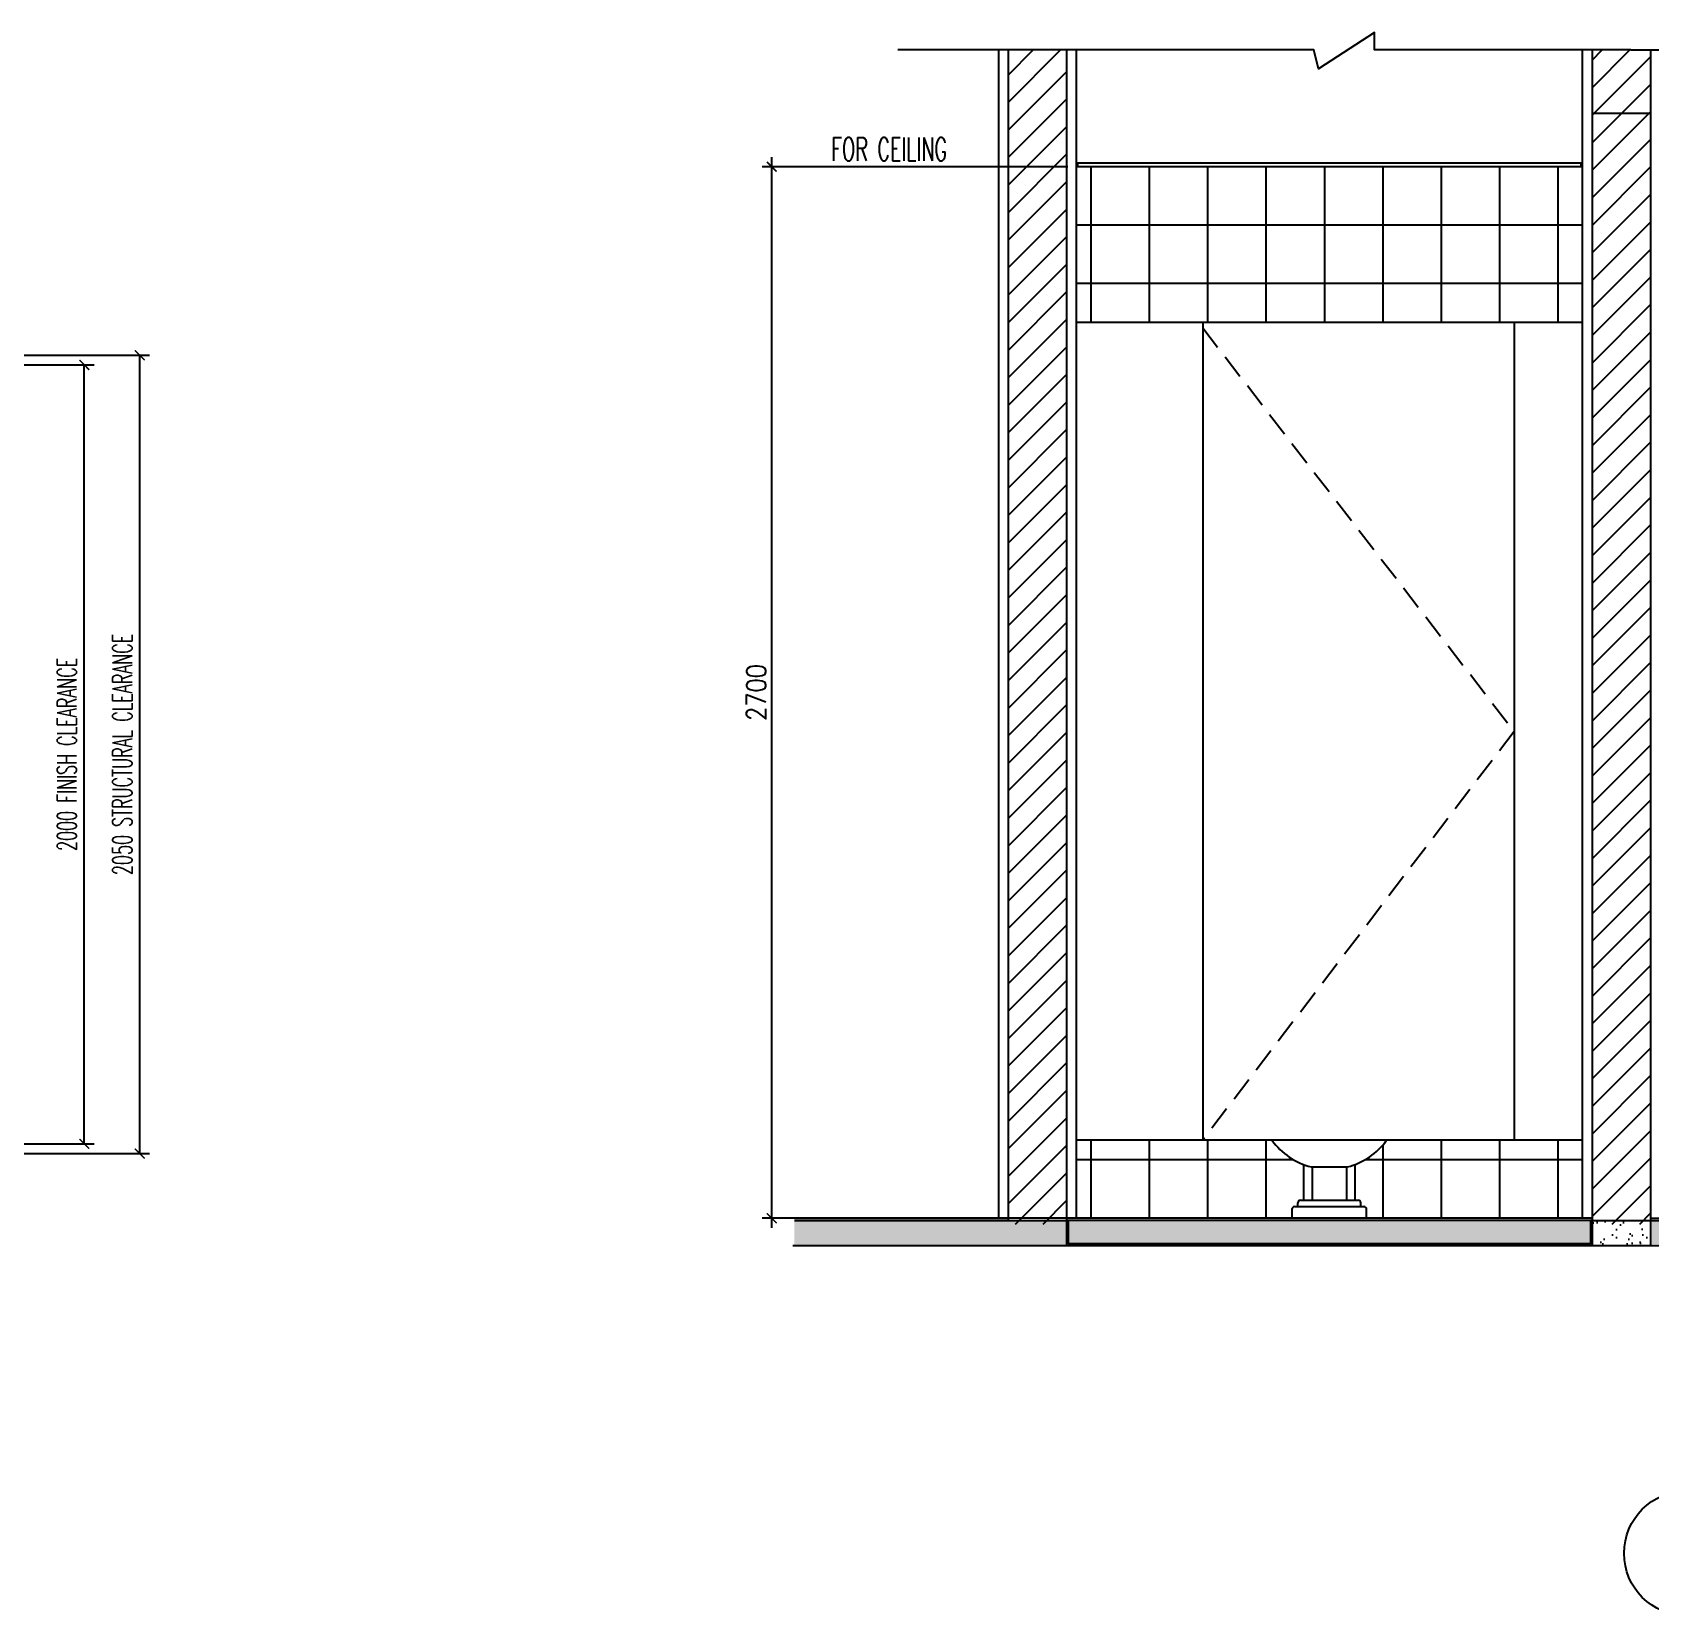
# Model space of a CAD drawing. Extents: x -171191 to -142314, y 196391 to 216316.
# Drawn here: x -162750 to -158593, y 203964 to 208030 of the extents above; entities that cross this region are included whole.
import ezdxf

# ---------------------------------------------------------------- set-up
doc = ezdxf.new("R2010")
doc.units = 0
doc.header["$LTSCALE"] = 500
doc.header["$MEASUREMENT"] = 0
doc.linetypes.add('HIDDEN2', pattern=[0.1875, 0.125, -0.0625])
doc.layers.get('0').update_dxf_attribs({"linetype": 'CONTINUOUS'})
doc.layers.get('DEFPOINTS').update_dxf_attribs({"linetype": 'CONTINUOUS'})
for name, color, linetype in [('A-SFIX', 2, 'CONTINUOUS'), ('Dimout', 4, 'CONTINUOUS'), ('ELE', 3, 'CONTINUOUS'), ('HATCH', 8, 'CONTINUOUS'), ('HatchA', 11, 'CONTINUOUS'), ('PART', 9, 'CONTINUOUS'), ('Plaster', 7, 'CONTINUOUS'), ('Tile', 5, 'CONTINUOUS'), ('TITLE', 1, 'CONTINUOUS'), ('TXT', 2, 'CONTINUOUS'), ('WALL', 6, 'CONTINUOUS'), ('WallPartition', 2, 'CONTINUOUS'), ('Windows', 9, 'CONTINUOUS')]:
    doc.layers.add(name, color=color, linetype=linetype)
doc.styles.add('DIM', font='simplex.shx', dxfattribs={"width": 0.85})
doc.styles.add('ROMANS', font='romans.shx', dxfattribs={"width": 0.6})
doc.dimstyles.new('DIM1-25', dxfattribs={"dimscale": 25, "dimtxt": 2, "dimasz": 1, "dimexe": 1, "dimexo": 1, "dimgap": 0.6, "dimtad": 1, "dimdec": 0, "dimdsep": 46, "dimtxsty": 'DIM', "dimblk1": 'ARCHTICK', "dimblk2": 'ARCHTICK', "dimsah": 1, "dimcen": 0.09, "dimdle": 1, "dimclrd": 256, "dimclrt": 2, "dimadec": 0, "dimazin": 0, "dimtfac": 1, "dimtdec": 0, "dimtix": 1, "dimtmove": 1, "dimatfit": 3, "dimldrblk": 'ARCHTICK', "dimfxl": 0, "dimtvp": 2, "dimtolj": 1, "dimtzin": 0, "dimarcsym": 0})
doc.dimstyles.new('R50', dxfattribs={"dimscale": 0, "dimtxt": 0.06, "dimasz": 0.03, "dimexe": 0.03, "dimexo": 0.03, "dimgap": 0.03, "dimtad": 1, "dimdec": 0, "dimlfac": 1000, "dimzin": 13, "dimdsep": 46, "dimtxsty": 'ROMANS', "dimblk": 'ARCHTICK', "dimcen": 0.09, "dimclrd": 4, "dimclre": 4, "dimclrt": 2, "dimadec": 0, "dimazin": 0, "dimtfac": 1, "dimtdec": 0, "dimtofl": 0, "dimtmove": 2, "dimatfit": 3, "dimldrblk": 'CLOSEDBLANK', "dimfxl": 0, "dimtolj": 1, "dimtzin": 0, "dimarcsym": 0})
pattern_1 = [(37.5, (48302.03, -36782.923), (-1.574834, 48.170594), [0, -38, 0, -42.5, 0, -40.625]), (7.5, (48302.03, -36782.92), (44.244418, 70.553652), [0, -20.5, 0, -34.25, 0, -13.125]), (327.5, (48271.28, -36782.923), (77.8535465, 0.1414763), [0, -12.5, 0, -45, 0, -58.75]), (317.5, (48271.28, -36782.92), (75.153165, 21.941889), [0, -6.25, 0, -29.5, 0, -33.75])]

# ---------------------------------------------------------------- blocks, each defined once
blk = doc.blocks.new('_ARCHTICK')
at = {"color": 0, "linetype": 'ByBlock', "const_width": 0.15}
blk.add_lwpolyline([(-0.5, -0.5), (0.5, 0.5)], dxfattribs=at)
blk = doc.blocks.new('*D91')
at = {"layer": 'DEFPOINTS', "color": 0}
for p in [(-163659.5, 207200.9), (-162474.1, 207200.9), (-163659.5, 205150.9)]:
    blk.add_point(p, dxfattribs=at)
at = {"layer": 'Dimout', "color": 4, "lineweight": -2}
for p, q in [((-163634.5, 207200.9), (-162449.1, 207200.9)), ((-162474.1, 205150.9), (-162474.1, 207200.9)), ((-163634.5, 205150.9), (-162449.1, 205150.9))]:
    blk.add_line(p, q, dxfattribs=at)
at = {"layer": 'Dimout', "color": 4, "lineweight": -2, "xscale": 25, "yscale": 25, "zscale": 25}
for p, rotation in [((-162474.1, 207200.9), 90), ((-162474.1, 205150.9), 270)]:
    blk.add_blockref('_ARCHTICK', p, dxfattribs=dict(at, rotation=rotation))
at = {"layer": 'Dimout', "color": 2, "insert": (-162519.1, 206175.9), "char_height": 50, "attachment_point": 5, "rotation": 90, "style": 'ROMANS'}
blk.add_mtext('\\A1;2050 STRUCTURAL CLEARANCE', dxfattribs=at)
blk = doc.blocks.new('_ClosedBlank')
at = {"color": 0, "linetype": 'ByBlock', "lineweight": -2}
for p, q in [((-1, 0.17), (0, 0)), ((-1, 0.17), (-1, -0.17)), ((0, 0), (-1, -0.17))]:
    blk.add_line(p, q, dxfattribs=at)
blk = doc.blocks.new('*D90')
at = {"layer": 'DEFPOINTS', "color": 0}
for p in [(-163684.5, 207175.9), (-162616.6, 207175.9), (-163684.5, 205175.9)]:
    blk.add_point(p, dxfattribs=at)
at = {"layer": 'Dimout', "color": 4, "lineweight": -2}
for p, q in [((-163659.5, 207175.9), (-162591.6, 207175.9)), ((-162616.6, 205175.9), (-162616.6, 207175.9)), ((-163659.5, 205175.9), (-162591.6, 205175.9))]:
    blk.add_line(p, q, dxfattribs=at)
at = {"layer": 'Dimout', "color": 4, "lineweight": -2, "xscale": 25, "yscale": 25, "zscale": 25}
for p, rotation in [((-162616.6, 207175.9), 90), ((-162616.6, 205175.9), 270)]:
    blk.add_blockref('_ARCHTICK', p, dxfattribs=dict(at, rotation=rotation))
at = {"layer": 'Dimout', "color": 2, "insert": (-162661.6, 206175.9), "char_height": 50, "attachment_point": 5, "rotation": 90, "style": 'ROMANS'}
blk.add_mtext('\\A1;2000 FINISH CLEARANCE', dxfattribs=at)
blk = doc.blocks.new('*D35')
at = {"layer": 'DEFPOINTS', "color": 0}
for p in [(-160850.8, 207684.8), (-160065.1, 207684.8), (-159888.8, 204984.8)]:
    blk.add_point(p, dxfattribs=at)
at = {"layer": 'Dimout', "color": 0, "lineweight": -2}
for p, q in [((-160090.1, 207684.8), (-160875.8, 207684.8)), ((-159913.8, 204984.8), (-160875.8, 204984.8))]:
    blk.add_line(p, q, dxfattribs=at)
at = {"layer": 'Dimout', "lineweight": -2}
blk.add_line((-160850.8, 204959.8), (-160850.8, 207709.8), dxfattribs=at)
at = {"layer": 'Dimout', "lineweight": -2, "xscale": 25, "yscale": 25, "zscale": 25}
for p, rotation in [((-160850.8, 207684.8), 90), ((-160850.8, 204984.8), 270)]:
    blk.add_blockref('_ARCHTICK', p, dxfattribs=dict(at, rotation=rotation))
at = {"layer": 'Dimout', "color": 2, "insert": (-160890.8, 206334.8), "char_height": 50, "attachment_point": 5, "rotation": 90, "style": 'DIM'}
blk.add_mtext('\\A1;2700', dxfattribs=at)

msp = doc.modelspace()

# ---------------------------------------------------------------- hatches: boundary and pattern name
at = {"layer": 'HATCH'}
h = msp.add_hatch(dxfattribs=at)
h.set_pattern_fill('AR-SAND', color=256, scale=25, style=0)
h.set_pattern_definition(pattern_1)
h.paths.add_polyline_path([(-160093.8, 204978.8), (-160792.7, 204978.8), (-160792.7, 204914.8), (-160093.8, 204914.8)])
h.paths.add_polyline_path([(-158747.8, 204978.8), (-160089.8, 204978.8), (-160089.8, 204918.8), (-158747.8, 204918.8)])
h.paths.add_polyline_path([(-155693.8, 204978.8), (-158589.8, 204978.8), (-158589.8, 204918.8), (-155693.8, 204918.8)])
h.paths.add_polyline_path([(-154894.9, 204978.8), (-155391.8, 204978.8), (-155391.8, 204954.8), (-155643.8, 204954.8), (-155643.8, 204914.8), (-154894.9, 204914.8)])
h = msp.add_hatch(dxfattribs=at)
h.set_pattern_fill('AR-SAND', color=256, scale=25, style=0)
h.set_pattern_definition(pattern_1)
h.paths.add_polyline_path([(-158593.8, 204914.8), (-158593.8, 204978.8), (-158743.8, 204978.8), (-158743.8, 204914.8)])
at = {"layer": 'HatchA'}
h = msp.add_hatch(dxfattribs=at)
h.set_pattern_fill('ANSI31', color=256, scale=400, style=0)
h.set_pattern_definition([(45, (29016.19, 23403.8), (-35.355339, 35.355339), [])])
h.paths.add_polyline_path([(-160093.8, 207984.8), (-160243.8, 207984.8), (-160243.8, 204969.8), (-160093.8, 204969.8)])
h = msp.add_hatch(dxfattribs=at)
h.set_pattern_fill('ANSI31', color=256, scale=400, style=0)
h.set_pattern_definition([(45, (29596.43, -15095.9), (-35.355339, 35.355339), [])])
h.paths.add_polyline_path([(-158593.8, 207822.4), (-158743.8, 207822.4), (-158743.8, 204969.8), (-158593.8, 204969.8)])
h.paths.add_polyline_path([(-158593.8, 207984.8), (-158643.8, 207984.8), (-158743.8, 207984.8), (-158743.8, 207822.4), (-158593.8, 207822.4)])

# ---------------------------------------------------------------- linework, layer by layer
msp.add_line((-160065.1, 207694.8), (-158768.8, 207694.8))
at = {"layer": 'A-SFIX'}
for p, q in [((-159484.7, 205122.6, 658.7), (-159484.7, 205030.9, 658.7)), ((-159465.5, 205116.5, 658.7), (-159372.1, 205116.5, 658.7)), ((-159462.7, 205116.5, 658.7), (-159462.7, 205030.9, 658.7)), ((-159374.9, 205116.5, 658.7), (-159374.9, 205030.9, 658.7)), ((-159352.9, 205122.6, 658.7), (-159352.9, 205030.9, 658.7)), ((-159508, 205014.4, 658.7), (-159329.6, 205014.4, 658.7)), ((-159499.6, 205014.4, 658.7), (-159499.6, 205024.3, 658.7)), ((-159493, 205030.9, 658.7), (-159344.6, 205030.9, 658.7)), ((-159338, 205014.4, 658.7), (-159338, 205024.3, 658.7)), ((-159514.5, 204984.8, 658.7), (-159514.5, 205007.9, 658.7)), ((-159323.1, 204984.8), (-159514.5, 204984.8)), ((-159323.1, 204984.8, 658.7), (-159323.1, 205007.9, 658.7))]:
    msp.add_line(p, q, dxfattribs=at)
for centre, radius, start, end in [((-159421.9, 205288.9, 658.7), 177.8, 215.8375, 255.8207), ((-159415.7, 205288.9, 658.7), 177.8, 284.1793, 324.1625), ((-159508, 205007.9, 658.7), 6.59, 90, 180), ((-159493, 205024.3, 658.7), 6.59, 90, 180), ((-159344.6, 205024.3, 658.7), 6.59, 0, 90), ((-159329.6, 205007.9, 658.7), 6.59, 0, 90)]:
    msp.add_arc(centre, radius, start, end, dxfattribs=at)
at = {"layer": 'ELE'}
for points in [[(-158643.8, 207984.8), (-159302.9, 207984.8), (-159302.9, 208030), (-159446.3, 207936.5), (-159458.2, 207984.8), (-159571.3, 207984.8), (-160526.9, 207984.8)], [(-158643.8, 207984.8), (-157168.5, 207984.8), (-157168.5, 208030), (-157025.1, 207936.5), (-157013.3, 207984.8), (-156900.1, 207984.8), (-154970.4, 207984.8)]]:
    msp.add_lwpolyline(points, dxfattribs=at)
at = {"layer": 'PART', "linetype": 'ByBlock'}
for p, q in [((-158768.8, 207284.8), (-160068.8, 207284.8)), ((-159743.8, 207284.8), (-159743.8, 205184.8)), ((-158943.8, 207284.8), (-158943.8, 205184.8)), ((-158768.8, 205184.8), (-160068.8, 205184.8))]:
    msp.add_line(p, q, dxfattribs=at)
at = {"layer": 'PART', "linetype": 'HIDDEN2'}
msp.add_lwpolyline([(-159743.8, 207271.2), (-158943.8, 206234.8), (-159743.8, 205184.8)], dxfattribs=at)
at = {"layer": 'Plaster'}
for p, q in [((-160268.8, 207984.8), (-160268.8, 204984.8)), ((-160068.8, 207984.8), (-160068.8, 204984.8)), ((-158768.8, 207984.8), (-158768.8, 204984.8)), ((-160065.1, 207694.8), (-160065.1, 207684.8)), ((-160065.1, 207694.8), (-160065.1, 207684.8)), ((-158772.5, 207694.8), (-158772.5, 207684.8)), ((-158772.5, 207694.8), (-158772.5, 207684.8)), ((-160792.7, 204984.8), (-160243.8, 204984.8)), ((-158743.8, 204984.8), (-160093.8, 204984.8)), ((-158743.8, 204978.8), (-160093.8, 204978.8)), ((-158593.8, 204984.8), (-155643.8, 204984.8)), ((-158593.8, 204978.8), (-155643.8, 204978.8))]:
    msp.add_line(p, q, dxfattribs=at)
at = {"layer": 'Tile'}
for p, q in [((-158768.8, 207684.8), (-160068.8, 207684.8)), ((-160031.3, 207684.8), (-160031.3, 207284.8)), ((-159881.3, 207684.8), (-159881.3, 207284.8)), ((-159731.3, 207684.8), (-159731.3, 207284.8)), ((-159581.3, 207684.8), (-159581.3, 207284.8)), ((-159431.3, 207684.8), (-159431.3, 207284.8)), ((-159281.3, 207684.8), (-159281.3, 207284.8)), ((-159131.3, 207684.8), (-159131.3, 207284.8)), ((-158981.3, 207684.8), (-158981.3, 207284.8)), ((-158831.3, 207684.8), (-158831.3, 207284.8)), ((-158768.8, 207534.8), (-160068.8, 207534.8)), ((-158768.8, 207384.8), (-160068.8, 207384.8)), ((-160031.3, 205184.8), (-160031.3, 204984.8)), ((-159881.3, 205184.8), (-159881.3, 204984.8)), ((-159731.3, 205184.8), (-159731.3, 204984.8)), ((-159581.3, 205184.8), (-159581.3, 204984.8)), ((-159131.3, 205184.8), (-159131.3, 204984.8)), ((-158981.3, 205184.8), (-158981.3, 204984.8)), ((-158831.3, 205184.8), (-158831.3, 204984.8)), ((-159281.3, 205172.5), (-159281.3, 204984.8)), ((-159510.6, 205134.8), (-160068.8, 205134.8)), ((-158768.8, 205134.8), (-159327, 205134.8))]:
    msp.add_line(p, q, dxfattribs=at)
at = {"layer": 'TITLE', "color": 6}
msp.add_circle((-158501.5, 204124.2), 160, dxfattribs=at)
at = {"layer": 'WALL'}
for p, q in [((-160243.8, 207984.8), (-160243.8, 204978.8)), ((-160093.8, 207984.8), (-160093.8, 204914.8)), ((-158743.8, 207984.8), (-158743.8, 204914.8)), ((-158593.8, 207984.8), (-158593.8, 204914.8)), ((-160792.7, 204978.8), (-160093.8, 204978.8)), ((-160089.8, 204978.8), (-160089.8, 204918.8)), ((-158747.8, 204978.8), (-158747.8, 204918.8)), ((-158743.8, 204978.8), (-158593.8, 204978.8)), ((-160796.8, 204914.8), (-154893.4, 204914.8)), ((-158747.8, 204918.8), (-160089.8, 204918.8))]:
    msp.add_line(p, q, dxfattribs=at)
at = {"layer": 'WallPartition', "linetype": 'HIDDEN2', "const_width": 2}
msp.add_lwpolyline([(-160091.8, 204978.8), (-160091.8, 204916.8), (-158745.8, 204916.8), (-158745.8, 204978.8)], dxfattribs=at)
at = {"layer": 'Windows'}
for p, q in [((-158743.8, 207822.4), (-158593.8, 207822.4)), ((-158743.8, 204978.8), (-160093.8, 204978.8))]:
    msp.add_line(p, q, dxfattribs=at)

# ---------------------------------------------------------------- texts
at = {"layer": 'TXT', "style": 'ROMANS', "width": 0.6}
msp.add_text('FOR CEILING', height=60, dxfattribs=at).set_placement((-160698.2, 207700.4))

# ---------------------------------------------------------------- dimensions: what is measured, and where the dimension line sits
at = {"layer": 'Dimout'}
dim = msp.add_linear_dim(base=(-160850.8, 207684.8), p1=(-159888.8, 204984.8), p2=(-160065.1, 207684.8), angle=90, dimstyle='DIM1-25', dxfattribs=at)
dim.commit()
dim.dimension.update_dxf_attribs({"geometry": '*D35', "text_midpoint": (-160890.8, 206334.8)})
for base, p1, p2, text, picture, middle in [((-162616.6, 207175.9), (-163684.5, 205175.9), (-163684.5, 207175.9), '<> FINISH CLEARANCE', '*D90', (-162661.6, 206175.9)), ((-162474.1, 207200.9), (-163659.5, 205150.9), (-163659.5, 207200.9), '<> STRUCTURAL CLEARANCE', '*D91', (-162519.1, 206175.9))]:
    dim = msp.add_linear_dim(base=base, p1=p1, p2=p2, angle=90, text=text, dimstyle='R50', override={"dimscale": 25, "dimtxt": 2, "dimasz": 1, "dimexe": 1, "dimexo": 1, "dimgap": 0.8, "dimlfac": 1}, dxfattribs=at)
    dim.commit()
    dim.dimension.update_dxf_attribs({"geometry": picture, "text_midpoint": middle})

doc.saveas('drawing.dxf')
